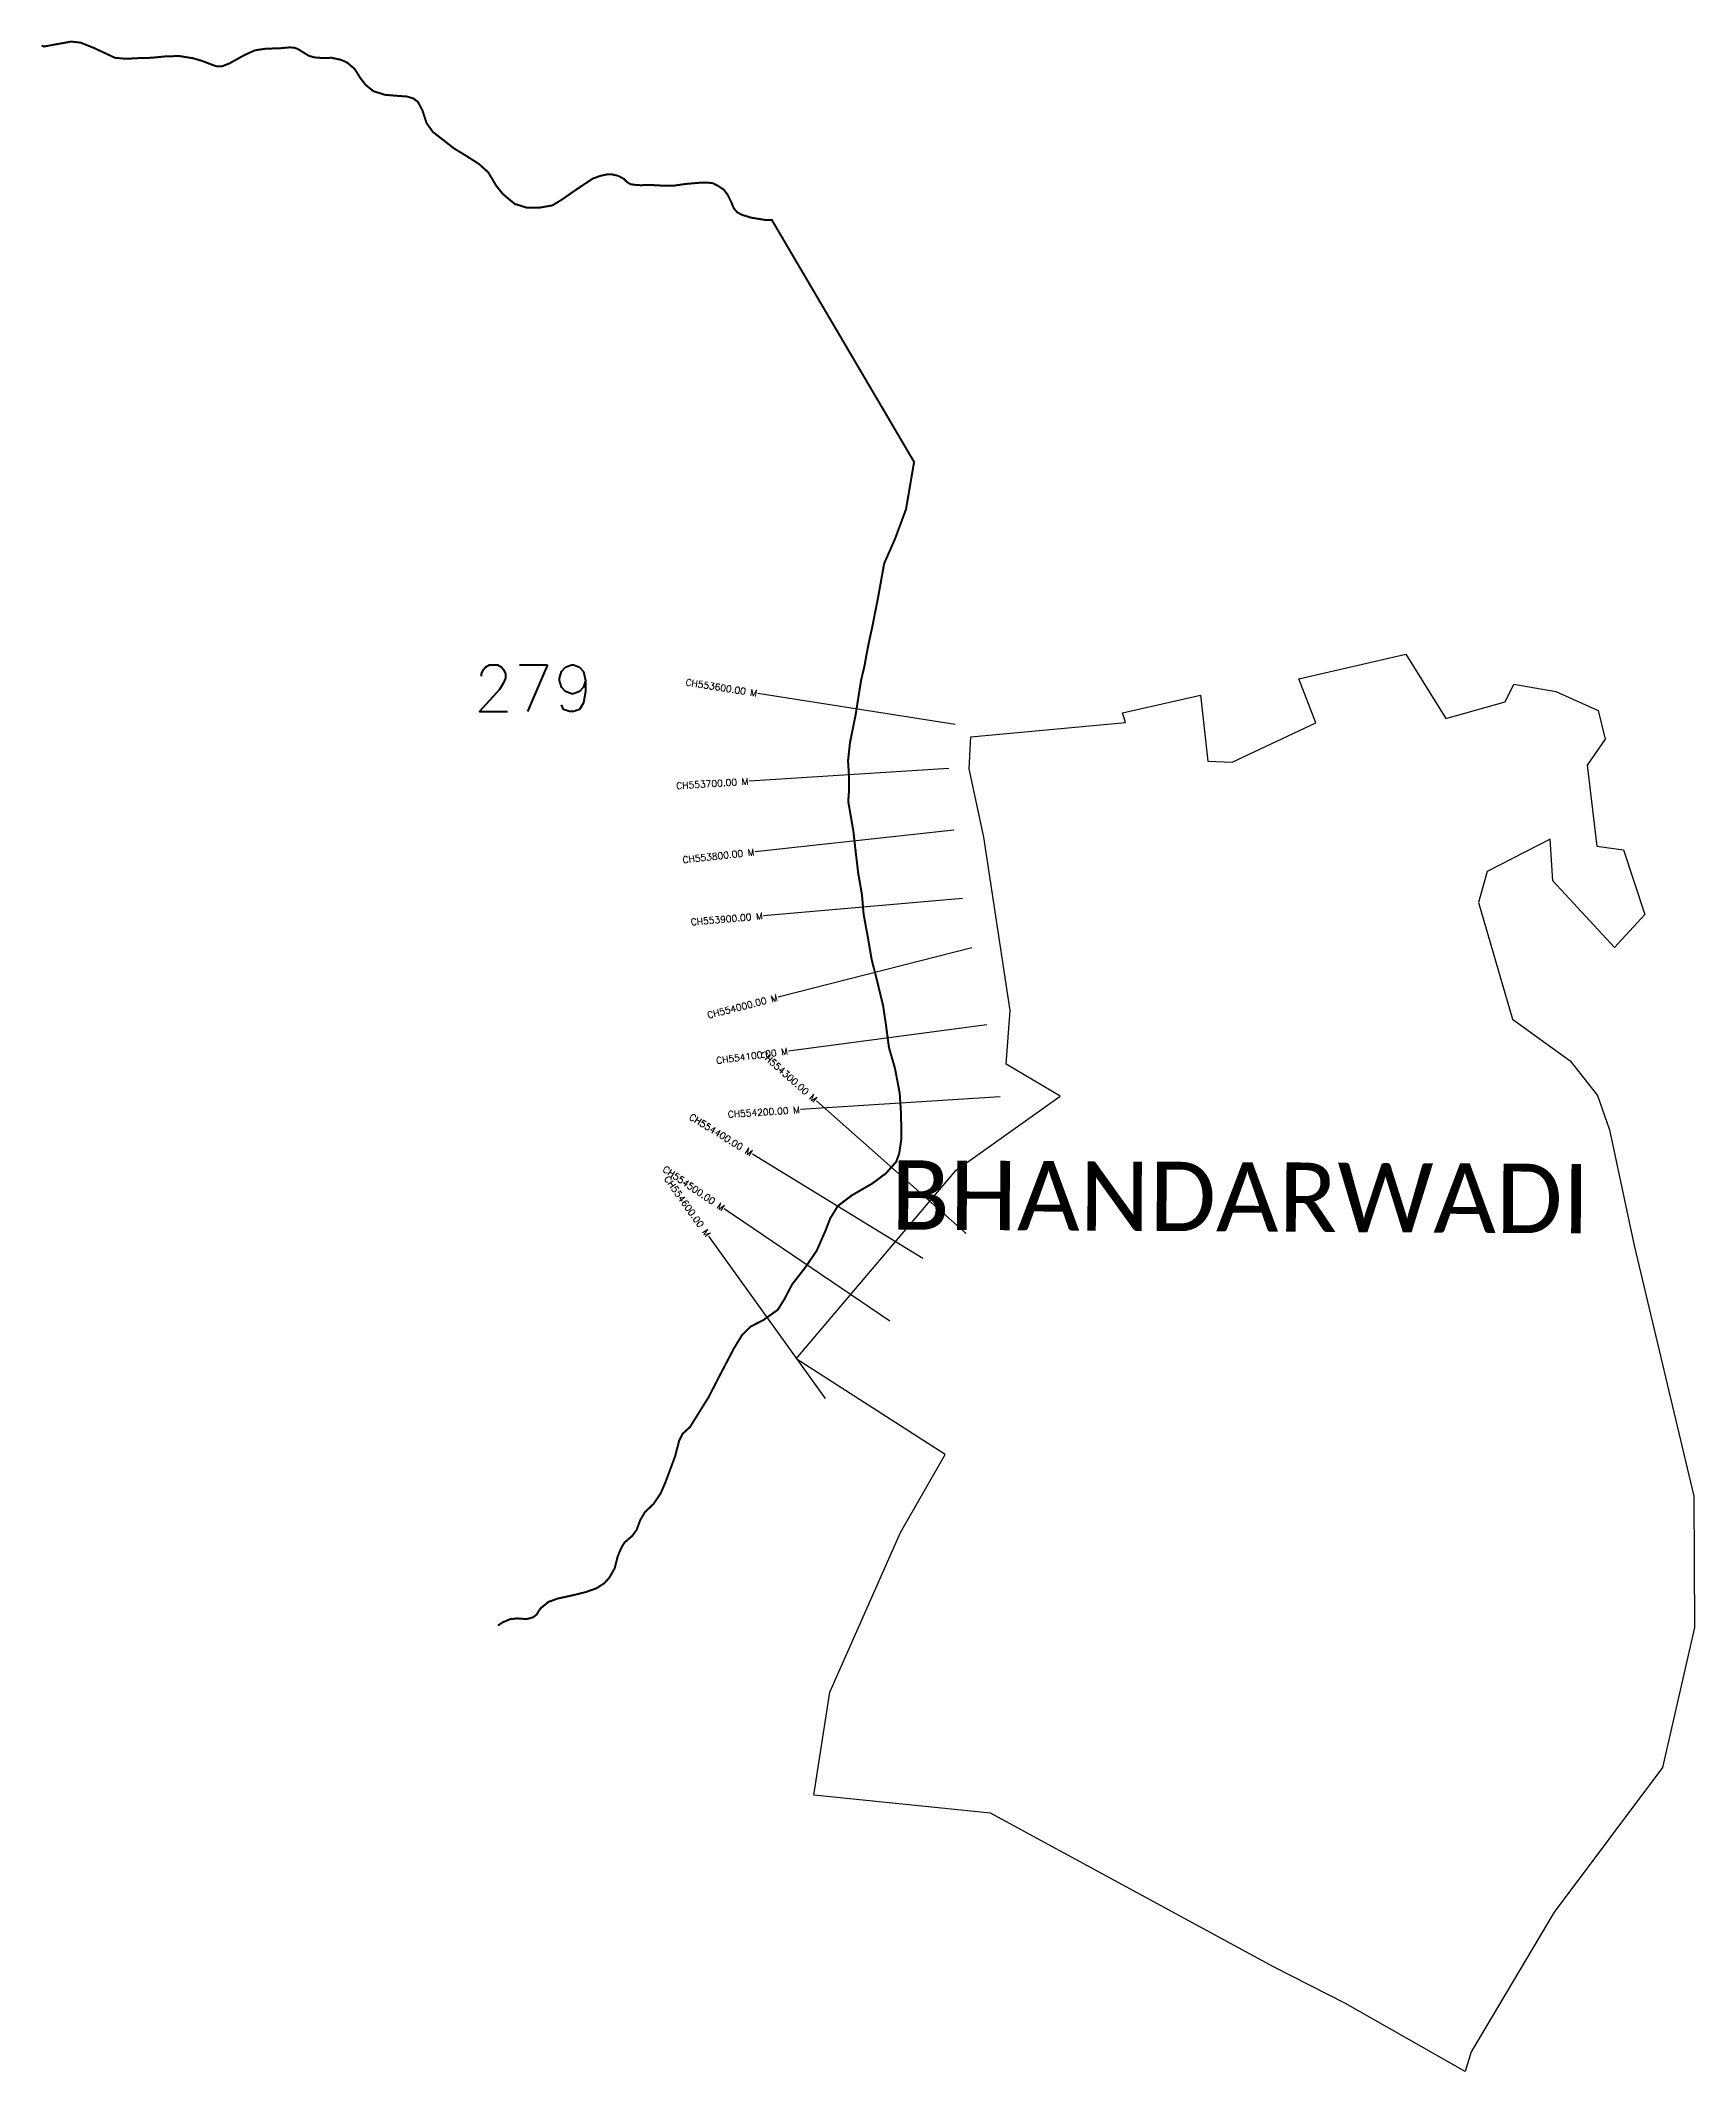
# Model space of a CAD drawing. Header units: metres. Extents: x 319365 to 321846, y 1856187 to 1859234.
import ezdxf
from ezdxf.enums import TextEntityAlignment as Align

# ---------------------------------------------------------------- set-up
doc = ezdxf.new("R2010")
doc.units = ezdxf.units.M
for name, color, linetype in [('CS', 134, 'Continuous'), ('CSMark', 6, 'Continuous'), ('NATURALLY PROTECTED', 3, 'Continuous'), ('village', 3, 'Continuous'), ('VILLAGE NAME', 250, 'Continuous')]:
    doc.layers.add(name, color=color, linetype=linetype)
doc.styles.get("Standard").update_dxf_attribs({"font": 'simplex.shx'})

msp = doc.modelspace()

# ---------------------------------------------------------------- linework, layer by layer
at = {"color": 6, "flags": 128}
msp.add_lwpolyline([(321252.4, 1858276.4), (321412.6, 1858313.7)], dxfattribs=at)
at = {"layer": 'CS'}
for p, q in [((320737, 1858207.8), (320440.7, 1858254.6)), ((320727.1, 1858142), (320427.7, 1858122.8)), ((320734.9, 1858049.6), (320436.7, 1858016.8)), ((320748, 1857947.1), (320449.2, 1857921)), ((320761.9, 1857872.9), (320471.2, 1857798.7)), ((320784.3, 1857757.4), (320486.9, 1857718.1)), ((320804.3, 1857649.6), (320504.9, 1857630.1)), ((320753.3, 1857444.2), (320528.8, 1857643.2)), ((320688.5, 1857406.9), (320432.6, 1857563.5)), ((320638.7, 1857312.9), (320390.3, 1857481.1)), ((320542.2, 1857196.5), (320367.3, 1857440.3))]:
    msp.add_line(p, q, dxfattribs=at)
at = {"layer": 'NATURALLY PROTECTED', "const_width": 3, "flags": 128}
msp.add_lwpolyline([(319366.5, 1859226.6), (319370.1, 1859225.2), (319384.7, 1859227.9), (319410.9, 1859232.6), (319425.1, 1859231), (319445, 1859223), (319476.5, 1859208.3), (319493.5, 1859206.8), (319511.8, 1859207.8), (319531.3, 1859208.3), (319551.3, 1859210.3), (319572.7, 1859211), (319593.5, 1859207.6), (319606.4, 1859203.9), (319621.5, 1859198.1), (319629.1, 1859195.4), (319636.6, 1859195.4), (319648.1, 1859199.8), (319670, 1859212), (319686.4, 1859219.5), (319703, 1859222), (319723, 1859222.5), (319733, 1859223.4), (319739.1, 1859223.9), (319745.8, 1859223.3), (319751.1, 1859221.3), (319760.8, 1859215.3), (319766.7, 1859211.6), (319775.4, 1859208.9), (319788, 1859207.9), (319801.2, 1859208.3), (319815.3, 1859205.3), (319824.7, 1859201.2), (319836.1, 1859191.5), (319844.1, 1859178.6), (319852.2, 1859167.9), (319864.2, 1859158.2), (319881.3, 1859152.8), (319901.4, 1859151.1), (319914.5, 1859150.2), (319924.2, 1859147.2), (319931, 1859142), (319937.6, 1859129.7), (319943.8, 1859110.4), (319953.3, 1859097.1), (319985.1, 1859072.3), (320003.3, 1859061.2), (320022.6, 1859048.9), (320036.7, 1859036.1), (320048.4, 1859016.3), (320058.3, 1859003.9), (320076.1, 1858989.1), (320094.4, 1858983.3), (320112.6, 1858983.3), (320132.4, 1858986.8), (320145.4, 1858994.5), (320163, 1859006.8), (320180.7, 1859018.8), (320193.7, 1859027.3), (320205.1, 1859031.3), (320214.2, 1859033.2), (320222.9, 1859033.2), (320231.8, 1859031), (320239.7, 1859026.7), (320244.2, 1859022.2), (320249.2, 1859018.9), (320254.8, 1859017.8), (320264.7, 1859017.1), (320279.7, 1859017.5), (320301.3, 1859016.3), (320314.9, 1859016.4), (320331.5, 1859018.9), (320350.7, 1859020.6), (320357.4, 1859021), (320364.6, 1859021.1), (320373.4, 1859020.1), (320380.8, 1859016.3), (320389.8, 1859010.5), (320395.4, 1859003), (320400.5, 1858992.9), (320404.7, 1858982.5), (320409.9, 1858976.5), (320416.7, 1858972.8), (320430.9, 1858968.4), (320451.6, 1858965.1), (320461.8, 1858965), (320675.2, 1858601.9), (320663, 1858530.7), (320646.7, 1858486.8), (320630.3, 1858449.5), (320621.5, 1858400.5), (320612.5, 1858354.5), (320608.2, 1858335.2), (320603.8, 1858312.8), (320600.6, 1858294.9), (320595.8, 1858275.1), (320587.4, 1858222.1), (320579, 1858180.5), (320576.1, 1858153.6), (320577.7, 1858127.8), (320577.5, 1858107.4), (320576.4, 1858092.7), (320578.8, 1858078.7), (320584.2, 1858047.4), (320586.9, 1858022.9), (320591.3, 1857985.4), (320597, 1857952.5), (320599.5, 1857923.2), (320606.3, 1857886.1), (320611.6, 1857855.1), (320619.3, 1857825), (320628.7, 1857786.2), (320632.9, 1857758), (320637.5, 1857723.3), (320646.5, 1857692.1), (320653.6, 1857654.9), (320655.6, 1857623.9), (320656.2, 1857586.7), (320652.9, 1857564.5), (320648.5, 1857552.1), (320632.9, 1857534.5), (320612.4, 1857519.3), (320581.4, 1857501.3), (320560.9, 1857485.7), (320549.3, 1857466.8), (320542.3, 1857448.5), (320529.1, 1857418.6), (320512.6, 1857394.2), (320492.1, 1857367.7), (320480.4, 1857345.3), (320470.7, 1857329.8), (320449.2, 1857314.5), (320429.6, 1857304.4), (320416.8, 1857291.4), (320405.1, 1857272.2), (320382.1, 1857228.3), (320367.1, 1857199), (320339, 1857153.9), (320327.9, 1857143.8), (320322.7, 1857133.2), (320316.7, 1857110), (320302.4, 1857071.6), (320295.2, 1857054.7), (320284.4, 1857038.6), (320271.4, 1857026.2), (320264.3, 1857014.1), (320259.3, 1857000.2), (320252.5, 1856990.7), (320240.8, 1856980.7), (320236.2, 1856973.1), (320230.7, 1856960.1), (320226.1, 1856942), (320217.7, 1856927.4), (320210.3, 1856919.4), (320198.6, 1856911.9), (320182.9, 1856906.4), (320165.4, 1856902), (320140.3, 1856896.5), (320126.8, 1856891.6), (320114.9, 1856881.9), (320112.2, 1856878), (320109.3, 1856872.9), (320103.4, 1856868.3), (320093.7, 1856865.7), (320080.1, 1856866.8), (320069.5, 1856865.7), (320057.9, 1856860.8), (320050.8, 1856856.1)], dxfattribs=at)
at = {"layer": 'village', "color": 6}
for points in [[(321412.6, 1858313.7, 0), (321473, 1858216.8, 0), (321561.7, 1858241.8, 0), (321575, 1858268.4, 0), (321637.9, 1858257.6, 0), (321701.4, 1858229.2, 0), (321711.8, 1858185.9, 0), (321684.8, 1858146.8, 0), (321699.4, 1858025.3, 0), (321739.5, 1858020, 0), (321771.2, 1857923, 0), (321725.8, 1857873.3, 0), (321633.3, 1857973.5, 0), (321629.4, 1858036.1, 0), (321535, 1857987.5, 0), (321522, 1857941, 0), (321573, 1857766.1, 0), (321659.2, 1857703.2, 0), (321700.5, 1857651.5, 0), (321718.5, 1857599.7, 0), (321755.5, 1857426.5, 0), (321844.6, 1857050.3, 0), (321845.6, 1856853, 0)], [(321845.6, 1856853, 0), (321798, 1856643, 0), (321635.5, 1856426.1, 0), (321510.6, 1856216.7, 0), (321501.8, 1856187.2, 0), (321322.2, 1856289.2, 0), (321214.3, 1856343.9, 0), (320789.7, 1856574.8, 0), (320524.9, 1856601.6, 0), (320548.8, 1856756, 0), (320654.9, 1856995.8, 0), (320721.7, 1857112.6, 0), (320498.5, 1857256.2, 0), (320738.5, 1857539.3, 0), (320894.4, 1857650.3, 0), (320813.2, 1857698.6, 0), (320819.3, 1857778.8, 0), (320780, 1858039.1, 0), (320757.9, 1858141.3, 0), (320760.3, 1858189.4, 0), (320992.4, 1858210.9, 0), (320988, 1858225.3, 0), (321104.8, 1858252.2, 0), (321115.6, 1858153.1, 0), (321152.4, 1858151.5, 0), (321278, 1858210.7, 0), (321252.4, 1858276.4, 0)]]:
    msp.add_polyline3d(points, dxfattribs=at)

# ---------------------------------------------------------------- texts
at = {"insert": (320014.1, 1858297.4), "char_height": 70, "attachment_point": 1}
msp.add_mtext_dynamic_manual_height_columns('279', width=95.172, gutter_width=1, heights=[0], dxfattribs=at)
at = {"layer": 'CSMark'}
for s, rotation, p in [('CH553600.00 M', 351.0182, (320439.7, 1858254.8)), ('CH553700.00 M', 3.6562, (320426.7, 1858122.8)), ('CH553800.00 M', 6.2839, (320435.7, 1858016.7)), ('CH553900.00 M', 5.0039, (320448.2, 1857920.9)), ('CH554000.00 M', 14.3346, (320470.3, 1857798.4)), ('CH554100.00 M', 7.5379, (320485.9, 1857717.9)), ('CH554300.00 M', 318.4564, (320528, 1857643.8)), ('CH554200.00 M', 3.726, (320503.9, 1857630)), ('CH554400.00 M', 328.5306, (320431.8, 1857564.1)), ('CH554500.00 M', 325.8958, (320389.5, 1857481.6)), ('CH554600.00 M', 305.6576, (320366.7, 1857441.1))]:
    msp.add_text(s, height=10, rotation=rotation, dxfattribs=at).set_placement(p, align=Align.MIDDLE_RIGHT)
at = {"layer": 'VILLAGE NAME', "insert": (320640.9, 1857554.3), "char_height": 104.042, "attachment_point": 1, "rotation": 359.6762}
msp.add_mtext_dynamic_manual_height_columns('{\\fCalibri|b0|i0|c0|p34;BHANDARWADI}', width=1299.845, gutter_width=520.2, heights=[0], dxfattribs=at)
msp.add_mtext_dynamic_manual_height_columns('{\\fCalibri|b0|i0|c0|p34;BHANDARWADI}', width=1299.845, gutter_width=520.2, heights=[0], dxfattribs=at)

doc.saveas('drawing.dxf')
